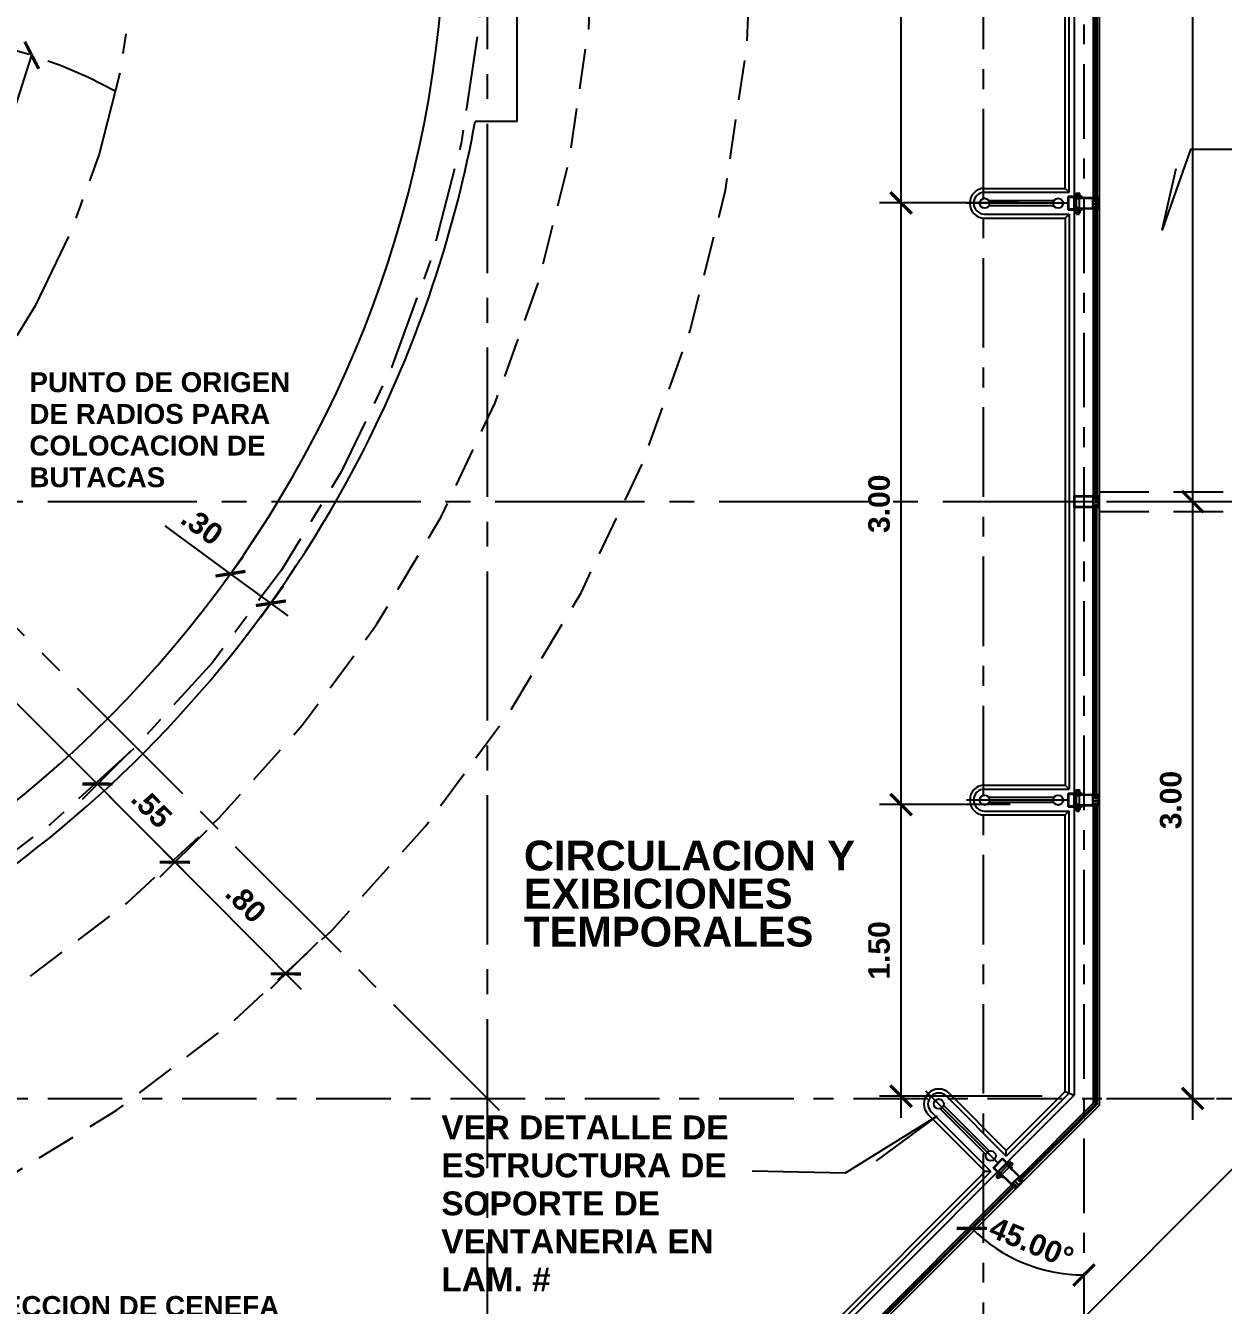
# Model space of a CAD drawing. Extents: x 504.5 to 598.6, y 648.3 to 688.4.
# Drawn here: x 528.94 to 534.96, y 661.02 to 667.46 of the extents above; entities that cross this region are included whole.
import ezdxf

# ---------------------------------------------------------------- set-up
doc = ezdxf.new("R2010")
doc.units = 0
doc.header["$MEASUREMENT"] = 0
doc.linetypes.add('CENTER2', pattern=[1.125, 0.75, -0.125, 0.125, -0.125])
doc.linetypes.add('HIDDEN', pattern=[0.375, 0.25, -0.125])
doc.layers.get('0').update_dxf_attribs({"linetype": 'CONTINUOUS'})
doc.layers.get('DEFPOINTS').update_dxf_attribs({"linetype": 'CONTINUOUS'})
for name, color, linetype in [('2', 1, 'CONTINUOUS'), ('4', 3, 'CONTINUOUS'), ('EJES', 6, 'CENTER2'), ('paredes', 2, 'CONTINUOUS'), ('pisoplanta', 1, 'CONTINUOUS'), ('PROYECCIONES', 6, 'HIDDEN'), ('texturas', 6, 'CONTINUOUS'), ('ventanas', 1, 'CONTINUOUS'), ('vidrio', 6, 'CONTINUOUS')]:
    doc.layers.add(name, color=color, linetype=linetype)
doc.styles.add('ALR4', font='sanssb__.ttf')
doc.dimstyles.new('1-50', dxfattribs={"dimscale": 0.6, "dimtxt": 0.18, "dimasz": 0.18, "dimexe": 0.18, "dimexo": 0.0625, "dimgap": 0.09, "dimtad": 1, "dimzin": 4, "dimdsep": 46, "dimtxsty": 'Standard', "dimblk1": 'ARCHTICK', "dimblk2": 'ARCHTICK', "dimsah": 1, "dimcen": 0.09, "dimdle": 0.18, "dimclrd": 6, "dimclre": 6, "dimclrt": 1, "dimadec": 0, "dimazin": 0, "dimtfac": 1, "dimtofl": 0, "dimtmove": 0, "dimatfit": 3, "dimldrblk": 'ARCHTICK', "dimfxl": 1, "dimtolj": 1, "dimtzin": 4, "dimarcsym": 0})

# ---------------------------------------------------------------- blocks, each defined once
blk = doc.blocks.new('apoymuro-cortina')
at = {"layer": 'vidrio', "color": 1, "linetype": 'Continuous'}
for p, q in [((0, 0), (-0.0989, 0)), ((0, -0.0574), (0, 0)), ((-0.125, -0.0006), (-0.125, -0.0568)), ((-0.1193, 0), (-0.1244, 0)), ((-0.1244, -0.0574), (-0.1193, -0.0574)), ((-0.122, -0.0096), (-0.122, -0.0032)), ((-0.122, -0.032), (-0.122, -0.0134)), ((-0.0962, -0.032), (-0.122, -0.032)), ((-0.122, -0.0348), (-0.0962, -0.0348)), ((-0.122, -0.044), (-0.122, -0.0348)), ((-0.122, -0.0542), (-0.122, -0.0478)), ((-0.1213, -0.0026), (-0.1199, -0.0026)), ((-0.1199, -0.0102), (-0.1213, -0.0102)), ((-0.1213, -0.0128), (-0.1193, -0.0128)), ((-0.1193, -0.0447), (-0.1213, -0.0447)), ((-0.1213, -0.0472), (-0.1199, -0.0472)), ((-0.1199, -0.0549), (-0.1213, -0.0549)), ((-0.1199, -0.0026), (-0.1199, -0.0038)), ((-0.1199, -0.0089), (-0.1199, -0.0102)), ((-0.1199, -0.0472), (-0.1199, -0.0485)), ((-0.1199, -0.0536), (-0.1199, -0.0549)), ((-0.1186, -0.0038), (-0.1186, -0.0006)), ((-0.1186, -0.0121), (-0.1186, -0.0089)), ((-0.1186, -0.0485), (-0.1186, -0.0453)), ((-0.1186, -0.0568), (-0.1186, -0.0536)), ((-0.0995, -0.0006), (-0.0995, -0.0038)), ((-0.0995, -0.0089), (-0.0995, -0.0121)), ((-0.0995, -0.0453), (-0.0995, -0.0485)), ((-0.0995, -0.0536), (-0.0995, -0.0568)), ((-0.0989, -0.0128), (-0.0968, -0.0128)), ((-0.0968, -0.0447), (-0.0989, -0.0447)), ((-0.0989, -0.0574), (-0.0938, -0.0574)), ((-0.0982, -0.0026), (-0.0968, -0.0026)), ((-0.0982, -0.0038), (-0.0982, -0.0026)), ((-0.0982, -0.0102), (-0.0982, -0.0089)), ((-0.0968, -0.0102), (-0.0982, -0.0102)), ((-0.0982, -0.0472), (-0.0968, -0.0472)), ((-0.0982, -0.0485), (-0.0982, -0.0472)), ((-0.0982, -0.0549), (-0.0982, -0.0536)), ((-0.0968, -0.0549), (-0.0982, -0.0549)), ((-0.0962, -0.0032), (-0.0962, -0.0096)), ((-0.0962, -0.0134), (-0.0962, -0.032)), ((-0.0962, -0.0348), (-0.0962, -0.044)), ((-0.0962, -0.0478), (-0.0962, -0.0542)), ((-0.0938, -0.0574), (0, -0.0574)), ((-0.0931, -0.0033), (-0.0931, -0.0541)), ((-0.0036, -0.0028), (-0.0926, -0.0028)), ((-0.0926, -0.0546), (-0.0036, -0.0546)), ((-0.0031, -0.0541), (-0.0031, -0.0033))]:
    blk.add_line(p, q, dxfattribs=at)
at = {"layer": 'vidrio', "linetype": 'Continuous'}
for p, q in [((-0.0397, 0.0015), (-0.0397, 0.0051)), ((-0.0397, 0.0051), (0.0307, 0.0051)), ((0.0272, 0.0015), (-0.0397, 0.0015)), ((-0.0318, 0.0056), (-0.0318, 0.0075)), ((-0.0318, 0.0075), (-0.0055, 0.0075)), ((-0.0055, 0.0056), (-0.0318, 0.0056)), ((-0.0087, 0.0103), (-0.0287, 0.0103)), ((-0.0287, 0.0103), (-0.0287, 0.0078)), ((-0.0287, 0.0078), (-0.0087, 0.0078)), ((-0.0283, 0.0111), (-0.0283, 0.0201)), ((-0.026, 0.0207), (-0.0113, 0.0207)), ((-0.0113, 0.0105), (-0.026, 0.0105)), ((-0.0237, 0.0201), (-0.0237, 0.0111)), ((-0.0145, 0.0208), (-0.0228, 0.0208)), ((-0.0137, 0.0111), (-0.0137, 0.0201)), ((-0.009, 0.0201), (-0.009, 0.0111)), ((-0.0087, 0.0078), (-0.0087, 0.0103)), ((-0.0055, 0.0075), (-0.0055, 0.0056)), ((0.0272, -0.0589), (0.0272, 0.0015)), ((0.0307, -0.0625), (0.0307, 0.0051)), ((-0.1052, -0.0438), (-0.1133, -0.0438)), ((-0.0397, -0.0589), (0.0272, -0.0589)), ((-0.0397, -0.0625), (-0.0397, -0.0589)), ((0.0307, -0.0625), (-0.0397, -0.0625)), ((-0.0318, -0.0631), (-0.0318, -0.065)), ((-0.0055, -0.0631), (-0.0318, -0.0631)), ((-0.0127, -0.0055), (-0.0248, -0.0055)), ((-0.0248, -0.0055), (-0.0248, -0.0516)), ((-0.0248, -0.0516), (-0.0127, -0.0516)), ((-0.0127, -0.0516), (-0.0127, -0.0055)), ((-0.0055, -0.065), (-0.0055, -0.0631)), ((-0.0318, -0.065), (-0.0055, -0.065)), ((-0.0287, -0.0677), (-0.0287, -0.0652)), ((-0.0287, -0.0652), (-0.0087, -0.0652)), ((-0.0087, -0.0677), (-0.0287, -0.0677)), ((-0.0283, -0.0686), (-0.0283, -0.0775)), ((-0.0113, -0.068), (-0.026, -0.068)), ((-0.026, -0.0782), (-0.0113, -0.0782)), ((-0.0247, -0.083), (-0.0247, -0.0782)), ((-0.0127, -0.0792), (-0.0247, -0.0792)), ((-0.0127, -0.0811), (-0.0247, -0.0811)), ((-0.0247, -0.083), (-0.0237, -0.0839)), ((-0.0127, -0.083), (-0.0247, -0.083)), ((-0.0237, -0.0775), (-0.0237, -0.0686)), ((-0.0136, -0.0839), (-0.0237, -0.0839)), ((-0.0145, -0.0783), (-0.0228, -0.0783)), ((-0.0145, -0.0802), (-0.0228, -0.0802)), ((-0.0145, -0.0821), (-0.0228, -0.0821)), ((-0.0187, -0.0838), (-0.0187, -0.0839)), ((-0.0137, -0.0686), (-0.0137, -0.0775)), ((-0.0127, -0.083), (-0.0136, -0.0839)), ((-0.0127, -0.083), (-0.0127, -0.0782)), ((-0.009, -0.0775), (-0.009, -0.0686)), ((-0.0087, -0.0652), (-0.0087, -0.0677))]:
    blk.add_line(p, q, dxfattribs=at)
at = {"layer": 'vidrio', "color": 1, "linetype": 'Continuous', "extrusion": (0, 0, -1)}
for centre, major_axis, start_param, end_param in [((-0.0989, -0.0006), (0.000451, -0.000451), 2.356194, 3.926991), ((-0.1244, -0.0006), (0.000451, -0.000451), 2.356194, 3.926991), ((-0.1244, -0.0568), (0.000451, 0.000451), 2.356194, 3.926991), ((-0.1213, -0.0032), (0.000451, -0.000451), 2.356194, 3.926991), ((-0.1213, -0.0096), (0.000451, 0.000451), 2.356194, 3.926991), ((-0.1213, -0.0134), (0.000451, -0.000451), 2.356194, 3.926991), ((-0.1213, -0.044), (0.000451, 0.000451), 2.356194, 3.926991), ((-0.1213, -0.0478), (0.000451, -0.000451), 2.356194, 3.926991), ((-0.1213, -0.0542), (0.000451, 0.000451), 2.356194, 3.926991), ((-0.1193, -0.0038), (0.000451, 0.000451), 2.356194, 3.926991), ((-0.1193, -0.0089), (0.000451, -0.000451), 2.356194, 3.926991), ((-0.1193, -0.0485), (0.000451, 0.000451), 2.356194, 3.926991), ((-0.1193, -0.0536), (0.000451, -0.000451), 2.356194, 3.926991), ((-0.1193, -0.0006), (0.000451, -0.000451), 3.926991, 5.497787), ((-0.1193, -0.0038), (0.000451, -0.000451), -0.785398, 0.785398), ((-0.1193, -0.0089), (0.000451, -0.000451), 3.926991, 5.497787), ((-0.1193, -0.0121), (0.000451, -0.000451), -0.785398, 0.785398), ((-0.1193, -0.0453), (0.000451, -0.000451), 3.926991, 5.497787), ((-0.1193, -0.0485), (0.000451, -0.000451), -0.785398, 0.785398), ((-0.1193, -0.0536), (0.000451, -0.000451), 3.926991, 5.497787), ((-0.1193, -0.0568), (0.000451, -0.000451), -0.785398, 0.785398), ((-0.0989, -0.0038), (0.000451, 0.000451), 2.356194, 3.926991), ((-0.0989, -0.0089), (0.000451, -0.000451), 2.356194, 3.926991), ((-0.0989, -0.0121), (0.000451, 0.000451), 2.356194, 3.926991), ((-0.0989, -0.0453), (0.000451, -0.000451), 2.356194, 3.926991), ((-0.0989, -0.0485), (0.000451, 0.000451), 2.356194, 3.926991), ((-0.0989, -0.0536), (0.000451, -0.000451), 2.356194, 3.926991), ((-0.0989, -0.0568), (0.000451, 0.000451), 2.356194, 3.926991), ((-0.0989, -0.0038), (0.000451, -0.000451), -0.785398, 0.785398), ((-0.0989, -0.0089), (0.000451, -0.000451), 3.926991, 5.497787), ((-0.0989, -0.0485), (0.000451, -0.000451), -0.785398, 0.785398), ((-0.0989, -0.0536), (0.000451, -0.000451), 3.926991, 5.497787), ((-0.0968, -0.0032), (0.000451, 0.000451), 5.497787, 7.068583), ((-0.0968, -0.0096), (0.000451, -0.000451), -0.785398, 0.785398), ((-0.0968, -0.0134), (0.000451, -0.000451), 3.926991, 5.497787), ((-0.0968, -0.044), (0.000451, -0.000451), -0.785398, 0.785398), ((-0.0968, -0.0478), (0.000451, 0.000451), 5.497787, 7.068583), ((-0.0926, -0.0033), (0.000361, 0.000361), 3.926991, 5.497787), ((-0.0926, -0.0541), (0.000361, 0.000361), 2.356194, 3.926991)]:
    blk.add_ellipse(centre, major_axis=major_axis, ratio=1, start_param=start_param, end_param=end_param, dxfattribs=at)
at = {"layer": 'vidrio', "linetype": 'Continuous', "extrusion": (0, 0, -1)}
for centre, major_axis, start_param, end_param in [((-0.026, 0.0161), (0.00325, -0.00325), 3.399063, 4.454918), ((-0.026, 0.0151), (0.00325, -0.00325), 0.257471, 1.313326), ((-0.0187, 0.0004), (0.0144, -0.0144), 3.678281, 4.175701), ((-0.0187, 0.0309), (0.0144, 0.0144), 2.107484, 2.604904), ((-0.0113, 0.0161), (0.00325, -0.00325), 3.399063, 4.454918), ((-0.0113, 0.0151), (0.00325, -0.00325), 0.257471, 1.313326), ((-0.026, -0.0726), (0.00325, 0.00325), 4.96986, 6.025715), ((-0.026, -0.0736), (0.00325, 0.00325), 1.828267, 2.884122), ((-0.0187, -0.0883), (0.0144, 0.0144), 5.249077, 5.746497), ((-0.0187, -0.0578), (0.0144, -0.0144), 0.536688, 1.034108), ((-0.0113, -0.0726), (0.00325, 0.00325), 4.96986, 6.025715), ((-0.0113, -0.0736), (0.00325, 0.00325), 1.828267, 2.884122)]:
    blk.add_ellipse(centre, major_axis=major_axis, ratio=1, start_param=start_param, end_param=end_param, dxfattribs=at)
at = {"layer": 'vidrio', "color": 5, "linetype": 'Continuous', "extrusion": (0, 0, -1)}
for centre, major_axis, start_param, end_param in [((-0.0036, -0.0033), (0.000361, -0.000361), 3.926991, 5.497787), ((-0.0036, -0.0541), (0.000361, 0.000361), 0.785398, 2.356194)]:
    blk.add_ellipse(centre, major_axis=major_axis, ratio=1, start_param=start_param, end_param=end_param, dxfattribs=at)
blk = doc.blocks.new('_ARCHTICK')
at = {"color": 0, "linetype": 'ByBlock', "const_width": 0.15}
blk.add_lwpolyline([(-0.5, -0.5), (0.5, 0.5)], dxfattribs=at)
blk = doc.blocks.new('*D73')
at = {"color": 6, "linetype": 'ByBlock', "transparency": 16777216}
blk.add_arc((531.3727, 659.0641), 0.8835, 0, 45, dxfattribs=at)
at = {"layer": 'DEFPOINTS', "color": 0, "linetype": 'ByBlock', "transparency": 16777216}
for p in [(534.3373, 662.0287), (532.2262, 659.2927), (505.4273, 659.0641), (531.3873, 659.0787), (544.8842, 659.0641)]:
    blk.add_point(p, dxfattribs=at)
at = {"color": 6, "linetype": 'ByBlock', "transparency": 16777216, "xscale": 0.108, "yscale": 0.108, "zscale": 0.108}
for p, rotation in [((531.9975, 659.6888), 134.9999999999654), ((532.2563, 659.0641), 270.0000000000001)]:
    blk.add_blockref('_ARCHTICK', p, dxfattribs=dict(at, rotation=rotation))
at = {"color": 1, "linetype": 'ByBlock', "transparency": 16777216, "insert": (532.2905, 659.4442), "char_height": 0.108, "attachment_point": 5, "rotation": 292.5, "style": 'ALR4'}
blk.add_mtext('\\A1;45.00°', dxfattribs=at)
blk = doc.blocks.new('*D74')
at = {"color": 6, "linetype": 'ByBlock', "transparency": 16777216}
blk.add_line((533.9054, 661.619), (533.621, 661.3346), dxfattribs=at)
blk.add_arc((534.2623, 661.9759), 0.799, 225, 270, dxfattribs=at)
at = {"layer": 'DEFPOINTS', "color": 0, "linetype": 'ByBlock', "transparency": 16777216}
for p in [(534.2623, 683.009), (534.3216, 662.0352), (533.9319, 661.6455), (533.8628, 661.284), (534.2623, 649.3383)]:
    blk.add_point(p, dxfattribs=at)
at = {"color": 6, "linetype": 'ByBlock', "transparency": 16777216, "xscale": 0.108, "yscale": 0.108, "zscale": 0.108}
for p, rotation in [((533.6974, 661.4109), 134.9999999999905), ((534.2623, 661.1769), 359.9999999999995)]:
    blk.add_blockref('_ARCHTICK', p, dxfattribs=dict(at, rotation=rotation))
at = {"color": 1, "linetype": 'ByBlock', "transparency": 16777216, "insert": (533.9986, 661.3392), "char_height": 0.108, "attachment_point": 5, "rotation": 337.5, "style": 'ALR4'}
blk.add_mtext('\\A1;45.00°', dxfattribs=at)
blk = doc.blocks.new('*D75')
at = {"color": 6, "linetype": 'ByBlock', "transparency": 16777216}
blk.add_arc((534.2623, 671.099), 2.0286, 90, 135, dxfattribs=at)
at = {"layer": 'DEFPOINTS', "color": 0, "linetype": 'ByBlock', "transparency": 16777216}
for p in [(534.2623, 683.009), (523.6674, 681.6939), (533.7373, 673.0584), (536.1168, 669.2445), (534.2623, 649.3383)]:
    blk.add_point(p, dxfattribs=at)
at = {"color": 6, "linetype": 'ByBlock', "transparency": 16777216, "xscale": 0.108, "yscale": 0.108, "zscale": 0.108}
for p, rotation in [((534.2623, 673.1276), 359.9999999999992), ((532.8279, 672.5334), 224.9999999999957)]:
    blk.add_blockref('_ARCHTICK', p, dxfattribs=dict(at, rotation=rotation))
at = {"color": 1, "linetype": 'ByBlock', "transparency": 16777216, "insert": (533.444, 673.0746), "char_height": 0.108, "attachment_point": 5, "rotation": 22.5, "style": 'ALR4'}
blk.add_mtext('\\A1;45.00°', dxfattribs=at)
blk = doc.blocks.new('*D149')
at = {"color": 6, "linetype": 'ByBlock', "transparency": 16777216}
for p, q in [((534.8083, 661.9561), (534.8083, 665.1721)), ((534.3749, 665.0641), (534.9163, 665.0641)), ((534.3748, 662.0641), (534.9163, 662.0641))]:
    blk.add_line(p, q, dxfattribs=at)
at = {"layer": 'DEFPOINTS', "color": 0, "linetype": 'ByBlock', "transparency": 16777216}
for p in [(534.3374, 665.0641), (534.8083, 665.0641), (534.3373, 662.0641)]:
    blk.add_point(p, dxfattribs=at)
at = {"color": 6, "linetype": 'ByBlock', "transparency": 16777216, "xscale": 0.108, "yscale": 0.108, "zscale": 0.108}
for p, rotation in [((534.8083, 665.0641), 90), ((534.8083, 662.0641), 270)]:
    blk.add_blockref('_ARCHTICK', p, dxfattribs=dict(at, rotation=rotation))
at = {"color": 1, "linetype": 'ByBlock', "transparency": 16777216, "insert": (534.6985, 663.5641), "char_height": 0.108, "attachment_point": 5, "rotation": 90, "style": 'ALR4'}
blk.add_mtext('\\A1;3.00', dxfattribs=at)
blk = doc.blocks.new('*D150')
at = {"color": 6, "linetype": 'ByBlock', "transparency": 16777216}
for p, q in [((534.8083, 664.9561), (534.8083, 671.1929)), ((534.2998, 671.0849), (534.9163, 671.0849))]:
    blk.add_line(p, q, dxfattribs=at)
at = {"layer": 'DEFPOINTS', "color": 0, "linetype": 'ByBlock', "transparency": 16777216}
for p in [(534.2623, 671.0849), (534.8083, 671.0849), (534.3374, 665.0641)]:
    blk.add_point(p, dxfattribs=at)
at = {"color": 6, "linetype": 'ByBlock', "transparency": 16777216, "xscale": 0.108, "yscale": 0.108, "zscale": 0.108}
for p, rotation in [((534.8083, 671.0849), 90), ((534.8083, 665.0641), 270)]:
    blk.add_blockref('_ARCHTICK', p, dxfattribs=dict(at, rotation=rotation))
at = {"color": 1, "linetype": 'ByBlock', "transparency": 16777216, "insert": (534.6985, 668.0745), "char_height": 0.108, "attachment_point": 5, "rotation": 90, "style": 'ALR4'}
blk.add_mtext('\\A1;6.00', dxfattribs=at)
blk = doc.blocks.new('*D151')
at = {"color": 6, "linetype": 'ByBlock', "transparency": 16777216}
for p, q in [((533.3421, 661.9676), (533.3421, 663.6492)), ((533.8911, 663.5412), (533.2341, 663.5412)), ((534.0511, 662.0756), (533.2341, 662.0756))]:
    blk.add_line(p, q, dxfattribs=at)
at = {"layer": 'DEFPOINTS', "color": 0, "linetype": 'ByBlock', "transparency": 16777216}
for p in [(533.3421, 663.5412), (533.9286, 663.5412), (534.0886, 662.0756)]:
    blk.add_point(p, dxfattribs=at)
at = {"color": 6, "linetype": 'ByBlock', "transparency": 16777216, "xscale": 0.108, "yscale": 0.108, "zscale": 0.108}
for p, rotation in [((533.3421, 663.5412), 90), ((533.3421, 662.0756), 270)]:
    blk.add_blockref('_ARCHTICK', p, dxfattribs=dict(at, rotation=rotation))
at = {"color": 1, "linetype": 'ByBlock', "transparency": 16777216, "insert": (533.2323, 662.8084), "char_height": 0.108, "attachment_point": 5, "rotation": 90, "style": 'ALR4'}
blk.add_mtext('\\A1;1.50', dxfattribs=at)
blk = doc.blocks.new('*D152')
at = {"color": 6, "linetype": 'ByBlock', "transparency": 16777216}
for p, q in [((533.3421, 663.4332), (533.3421, 666.6737)), ((533.9311, 666.5657), (533.2341, 666.5657))]:
    blk.add_line(p, q, dxfattribs=at)
at = {"layer": 'DEFPOINTS', "color": 0, "linetype": 'ByBlock', "transparency": 16777216}
for p in [(533.3421, 666.5657), (533.9686, 666.5657), (533.9286, 663.5412)]:
    blk.add_point(p, dxfattribs=at)
at = {"color": 6, "linetype": 'ByBlock', "transparency": 16777216, "xscale": 0.108, "yscale": 0.108, "zscale": 0.108}
for p, rotation in [((533.3421, 666.5657), 90), ((533.3421, 663.5412), 270)]:
    blk.add_blockref('_ARCHTICK', p, dxfattribs=dict(at, rotation=rotation))
at = {"color": 1, "linetype": 'ByBlock', "transparency": 16777216, "insert": (533.2324, 665.0535), "char_height": 0.108, "attachment_point": 5, "rotation": 90, "style": 'ALR4'}
blk.add_mtext('\\A1;3.00', dxfattribs=at)
blk = doc.blocks.new('*D153')
at = {"color": 6, "linetype": 'ByBlock', "transparency": 16777216}
for p, q in [((533.3421, 666.4577), (533.3421, 669.6582)), ((533.8778, 669.5502), (533.2341, 669.5502))]:
    blk.add_line(p, q, dxfattribs=at)
at = {"layer": 'DEFPOINTS', "color": 0, "linetype": 'ByBlock', "transparency": 16777216}
for p in [(533.3421, 669.5502), (533.9153, 669.5502), (533.9686, 666.5657)]:
    blk.add_point(p, dxfattribs=at)
at = {"color": 6, "linetype": 'ByBlock', "transparency": 16777216, "xscale": 0.108, "yscale": 0.108, "zscale": 0.108}
for p, rotation in [((533.3421, 669.5502), 90), ((533.3421, 666.5657), 270)]:
    blk.add_blockref('_ARCHTICK', p, dxfattribs=dict(at, rotation=rotation))
at = {"color": 1, "linetype": 'ByBlock', "transparency": 16777216, "insert": (533.2324, 668.058), "char_height": 0.108, "attachment_point": 5, "rotation": 90, "style": 'ALR4'}
blk.add_mtext('\\A1;3.00', dxfattribs=at)
blk = doc.blocks.new('*D230')
at = {"color": 6, "linetype": 'ByBlock', "transparency": 16777216}
for p, q in [((529.9615, 664.7068), (529.6332, 664.947)), ((529.9094, 664.6357), (530.0252, 664.7939)), ((530.2517, 664.4943), (529.9615, 664.7068)), ((530.1126, 664.487), (530.2284, 664.6453))]:
    blk.add_line(p, q, dxfattribs=at)
at = {"layer": 'DEFPOINTS', "color": 0, "linetype": 'ByBlock', "transparency": 16777216}
for p in [(529.9615, 664.7068), (529.8873, 664.6054), (530.0904, 664.4568)]:
    blk.add_point(p, dxfattribs=at)
at = {"color": 6, "linetype": 'ByBlock', "transparency": 16777216, "xscale": 0.108, "yscale": 0.108, "zscale": 0.108}
for p, rotation in [((529.9615, 664.7068), 143.7998037694971), ((530.1646, 664.5581), 323.7998037694972)]:
    blk.add_blockref('_ARCHTICK', p, dxfattribs=dict(at, rotation=rotation))
at = {"color": 1, "linetype": 'ByBlock', "transparency": 16777216, "insert": (529.8186, 664.9474), "char_height": 0.108, "attachment_point": 5, "rotation": 323.7998, "style": 'ALR4'}
blk.add_mtext('\\A1;.30', dxfattribs=at)
blk = doc.blocks.new('*D231')
at = {"color": 6, "linetype": 'ByBlock', "transparency": 16777216}
blk.add_line((528.3381, 665.3229), (528.9718, 667.308), dxfattribs=at)
at = {"layer": 'DEFPOINTS', "color": 0, "linetype": 'ByBlock', "transparency": 16777216}
for p in [(528.9718, 667.308), (528.2571, 665.0693)]:
    blk.add_point(p, dxfattribs=at)
at = {"color": 6, "linetype": 'ByBlock', "transparency": 16777216, "xscale": 0.108, "yscale": 0.108, "zscale": 0.108, "rotation": 72.29662335805472}
blk.add_blockref('_ARCHTICK', (528.9718, 667.308), dxfattribs=at)
at = {"color": 1, "linetype": 'ByBlock', "transparency": 16777216, "insert": (528.3073, 665.5877), "char_height": 0.108, "attachment_point": 5, "rotation": 72.29662, "style": 'ALR4'}
blk.add_mtext('\\A1;R2.35', dxfattribs=at)
blk = doc.blocks.new('*D244')
at = {"color": 6, "linetype": 'ByBlock', "transparency": 16777216}
for p, q in [((528.2299, 665.0413), (527.9908, 664.8021)), ((527.9907, 664.9548), (529.3788, 663.5675)), ((529.4652, 663.8067), (529.2261, 663.5674))]:
    blk.add_line(p, q, dxfattribs=at)
at = {"layer": 'DEFPOINTS', "color": 0, "linetype": 'ByBlock', "transparency": 16777216}
for p in [(528.2564, 665.0679), (529.4917, 663.8332), (529.3024, 663.6438)]:
    blk.add_point(p, dxfattribs=at)
at = {"color": 6, "linetype": 'ByBlock', "transparency": 16777216, "xscale": 0.108, "yscale": 0.108, "zscale": 0.108}
for p, rotation in [((528.0671, 664.8785), 135.0153433457197), ((529.3024, 663.6438), 315.0153433457197)]:
    blk.add_blockref('_ARCHTICK', p, dxfattribs=dict(at, rotation=rotation))
at = {"color": 1, "linetype": 'ByBlock', "transparency": 16777216, "insert": (528.7624, 664.3388), "char_height": 0.108, "attachment_point": 5, "rotation": 315.01534, "style": 'ALR4'}
blk.add_mtext('\\A1;1.75', dxfattribs=at)
blk = doc.blocks.new('*D245')
at = {"color": 6, "linetype": 'ByBlock', "transparency": 16777216}
for p, q in [((529.2256, 663.7211), (529.7679, 663.1753)), ((529.8523, 663.4113), (529.6152, 663.1758))]:
    blk.add_line(p, q, dxfattribs=at)
at = {"layer": 'DEFPOINTS', "color": 0, "linetype": 'ByBlock', "transparency": 16777216}
for p in [(529.4917, 663.8332), (529.8789, 663.4378), (529.6918, 663.2519)]:
    blk.add_point(p, dxfattribs=at)
at = {"color": 6, "linetype": 'ByBlock', "transparency": 16777216, "xscale": 0.108, "yscale": 0.108, "zscale": 0.108}
for p, rotation in [((529.3018, 663.6445), 134.8140159005421), ((529.6918, 663.2519), 314.8140159005421)]:
    blk.add_blockref('_ARCHTICK', p, dxfattribs=dict(at, rotation=rotation))
at = {"color": 1, "linetype": 'ByBlock', "transparency": 16777216, "insert": (529.5747, 663.5256), "char_height": 0.108, "attachment_point": 5, "rotation": 314.81402, "style": 'ALR4'}
blk.add_mtext('\\A1;.55', dxfattribs=at)
blk = doc.blocks.new('*D246')
at = {"color": 6, "linetype": 'ByBlock', "transparency": 16777216}
for p, q in [((529.6157, 663.3285), (530.3257, 662.6139)), ((530.4078, 662.8476), (530.173, 662.6144))]:
    blk.add_line(p, q, dxfattribs=at)
at = {"layer": 'DEFPOINTS', "color": 0, "linetype": 'ByBlock', "transparency": 16777216}
for p in [(529.8789, 663.4378), (530.4344, 662.8741), (530.2496, 662.6905)]:
    blk.add_point(p, dxfattribs=at)
at = {"color": 6, "linetype": 'ByBlock', "transparency": 16777216, "xscale": 0.108, "yscale": 0.108, "zscale": 0.108}
for p, rotation in [((529.6918, 663.2519), 134.8140159005421), ((530.2496, 662.6905), 314.8140159005421)]:
    blk.add_blockref('_ARCHTICK', p, dxfattribs=dict(at, rotation=rotation))
at = {"color": 1, "linetype": 'ByBlock', "transparency": 16777216, "insert": (530.0485, 663.0485), "char_height": 0.108, "attachment_point": 5, "rotation": 314.81402, "style": 'ALR4'}
blk.add_mtext('\\A1;.80', dxfattribs=at)
blk = doc.blocks.new('*D249')
at = {"color": 6, "linetype": 'ByBlock', "transparency": 16777216}
blk.add_arc((519.1311, 659.0641), 0.7852, 135, 180, dxfattribs=at)
at = {"layer": 'DEFPOINTS', "color": 0, "linetype": 'ByBlock', "transparency": 16777216}
for p in [(516.1665, 662.0287), (518.4511, 659.4567), (505.4273, 659.0641), (519.1165, 659.0787), (544.8842, 659.0641)]:
    blk.add_point(p, dxfattribs=at)
at = {"color": 6, "linetype": 'ByBlock', "transparency": 16777216, "xscale": 0.108, "yscale": 0.108, "zscale": 0.108}
for p, rotation in [((518.5759, 659.6193), 45.00000000003484), ((518.3459, 659.0641), 269.9999999999998)]:
    blk.add_blockref('_ARCHTICK', p, dxfattribs=dict(at, rotation=rotation))
at = {"color": 1, "linetype": 'ByBlock', "transparency": 16777216, "insert": (518.3042, 659.4066), "char_height": 0.108, "attachment_point": 5, "rotation": 67.5, "style": 'ALR4'}
blk.add_mtext('\\A1;45.00°', dxfattribs=at)

msp = doc.modelspace()

# ---------------------------------------------------------------- linework, layer by layer
at = {"layer": '2'}
for points in [[(535.1649, 666.8336), (534.797, 666.8336), (534.6545, 666.4303), (534.7258, 666.7387)], [(532.5931, 661.6998), (533.063, 661.6896), (533.5228, 661.9754), (533.2163, 661.7508)]]:
    msp.add_lwpolyline(points, dxfattribs=at)
at = {"layer": 'EJES'}
for p, q in [((531.2623, 649.3383), (531.2623, 683.009)), ((531.3227, 662.0037), (519.1812, 674.1452)), ((505.4273, 665.0641), (544.8842, 665.0641))]:
    msp.add_line(p, q, dxfattribs=at)
at = {"layer": 'EJES', "ltscale": 0.6}
msp.add_line((533.7566, 649.3383), (533.7566, 683.009), dxfattribs=at)
at = {"layer": 'EJES', "ltscale": 0.5}
for p, q in [((534.2623, 649.3383), (534.2623, 683.009)), ((505.4273, 662.0641), (544.8842, 662.0641))]:
    msp.add_line(p, q, dxfattribs=at)
msp.add_circle((525.2519, 668.0745), 6, dxfattribs=at)
at = {"layer": 'EJES', "ltscale": 0.75}
msp.add_circle((525.2519, 668.0745), 4.25, dxfattribs=at)
at = {"layer": 'EJES', "ltscale": 0.5}
msp.add_arc((528.2571, 665.0693), 2.35, 61.04967, 120.28503, dxfattribs=at)
at = {"layer": 'paredes', "color": 6}
msp.add_line((534.3373, 670.8849), (534.3373, 662.0287), dxfattribs=at)
at = {"layer": 'paredes'}
msp.add_line((531.4123, 666.9745), (531.4123, 667.5745), dxfattribs=at)
at = {"layer": 'paredes', "ltscale": 0.75}
msp.add_line((531.4123, 666.9745), (531.2011, 666.9745), dxfattribs=at)
for radius, start, end in [(5.8, 279.92819, 355.05457), (6.05, 334.30389, 349.52432), (6.05, 285.33504, 334.30389)]:
    msp.add_arc((525.2519, 668.0745), radius, start, end, dxfattribs=at)
at = {"layer": 'pisoplanta', "color": 6}
for p, q in [((534.1873, 666.6191), (534.1873, 669.5091)), ((534.1673, 666.6391), (534.1673, 669.4891)), ((533.7623, 666.6391), (534.1673, 666.6391)), ((533.7623, 666.6191), (534.1873, 666.6191)), ((534.1873, 666.6191), (534.1673, 666.6391)), ((533.7623, 666.5091), (534.1873, 666.5091)), ((533.7623, 666.4891), (534.1673, 666.4891)), ((534.1873, 666.5091), (534.1673, 666.4891)), ((534.1673, 666.4891), (534.1673, 663.6391)), ((534.1873, 666.5091), (534.1873, 663.6191)), ((533.7623, 663.6391), (534.1673, 663.6391)), ((533.7623, 663.6191), (534.1873, 663.6191)), ((534.1873, 663.6191), (534.1673, 663.6391)), ((533.7623, 663.5091), (534.1873, 663.5091)), ((533.7623, 663.4891), (534.1673, 663.4891)), ((534.1873, 663.5091), (534.1673, 663.4891)), ((534.1673, 662.0991), (534.1673, 663.4891)), ((534.1873, 662.0909), (534.1873, 663.5091)), ((533.5708, 662.0754), (533.8714, 661.7749)), ((533.585, 662.0895), (533.8714, 661.8031)), ((533.8714, 661.8031), (534.1673, 662.0991)), ((534.1873, 662.0909), (533.8714, 661.7749)), ((534.1673, 662.0991), (534.2123, 662.0805)), ((533.4789, 661.9835), (533.7653, 661.6971)), ((533.4931, 661.9976), (533.7936, 661.6971)), ((533.8714, 661.7749), (533.8714, 661.8031)), ((531.75, 659.6818), (533.7653, 661.6971)), ((531.75, 659.6535), (533.7936, 661.6971)), ((533.7936, 661.6971), (533.7653, 661.6971))]:
    msp.add_line(p, q, dxfattribs=at)
for centre, radius, start, end in [((533.7623, 666.5641), 0.075, 90, 270), ((533.7623, 666.5641), 0.055, 90, 270), ((533.7623, 663.5641), 0.075, 90, 270), ((533.7623, 663.5641), 0.055, 90, 270), ((533.532, 662.0365), 0.075, 45, 225), ((533.532, 662.0365), 0.055, 45, 225)]:
    msp.add_arc(centre, radius, start, end, dxfattribs=at)
at = {"layer": 'PROYECCIONES', "color": 6}
for p, q in [((534.3257, 665.0701), (534.3176, 665.0701)), ((534.3085, 665.0386), (534.3085, 665.0379))]:
    msp.add_line(p, q, dxfattribs=at)
at = {"layer": 'PROYECCIONES'}
for p, q in [((534.3373, 665.1141), (538.4123, 665.1141)), ((534.3373, 665.0141), (538.4123, 665.0141))]:
    msp.add_line(p, q, dxfattribs=at)
at = {"layer": 'PROYECCIONES', "color": 1, "ltscale": 0.8}
for radius, start in [(7.35, 270.37175), (6.55, 270.41716)]:
    msp.add_arc((525.2519, 668.0745), radius, start, 270, dxfattribs=at)
at = {"layer": 'texturas', "color": 1}
msp.add_line((535.0373, 661.7387), (532.0873, 658.7887), dxfattribs=at)
at = {"layer": 'ventanas'}
for p in [(534.2123, 670.8849), (531.3166, 659.1848)]:
    msp.add_line(p, (534.2123, 662.0805), dxfattribs=at)
at = {"layer": 'vidrio', "linetype": 'Continuous'}
for p, q in [((534.3083, 668.0354), (534.3083, 666.5928)), ((534.3176, 668.049), (534.3176, 666.5701)), ((534.3216, 668.049), (534.3216, 666.5701)), ((534.3257, 668.049), (534.3257, 666.5701)), ((534.3176, 666.549), (534.3176, 665.0701)), ((534.3216, 666.549), (534.3216, 665.0701)), ((534.3257, 666.549), (534.3257, 665.0701)), ((534.3083, 666.5354), (534.3083, 665.0928)), ((534.3083, 663.5928), (534.3083, 665.0354)), ((534.3176, 663.5702), (534.3176, 665.0491)), ((534.3176, 665.049), (534.3257, 665.049)), ((534.3216, 663.5702), (534.3216, 665.0491)), ((534.3257, 663.5702), (534.3257, 665.0491)), ((534.3083, 663.5357), (534.3083, 662.0408)), ((534.3176, 663.5494), (534.3176, 662.0369)), ((534.3216, 663.5494), (534.3216, 662.0352)), ((534.3257, 663.5494), (534.3257, 662.0335)), ((534.3176, 662.0369), (533.9291, 661.6484)), ((534.3216, 662.0352), (533.9319, 661.6455)), ((534.3257, 662.0335), (533.9348, 661.6426)), ((534.3083, 662.0408), (533.9385, 661.671)), ((533.9142, 661.6335), (532.8684, 660.5877)), ((533.917, 661.6306), (532.8713, 660.5848)), ((533.9199, 661.6277), (532.8741, 660.582)), ((533.8979, 661.6304), (532.8779, 660.6104))]:
    msp.add_line(p, q, dxfattribs=at)
at = {"layer": 'vidrio', "color": 6}
for p, q in [((534.1816, 666.5641), (533.6711, 666.5641)), ((534.3257, 666.5701), (534.3176, 666.5701)), ((534.1816, 663.5641), (533.6711, 663.5641)), ((533.8284, 661.74), (533.4674, 662.101)), ((534.3373, 662.0287), (531.3873, 659.0787))]:
    msp.add_line(p, q, dxfattribs=at)
at = {"layer": 'vidrio', "color": 1}
for p, q in [((534.11, 666.5766), (533.784, 666.5766)), ((534.11, 666.5516), (533.784, 666.5516)), ((534.11, 663.5766), (533.784, 663.5766)), ((534.11, 663.5516), (533.784, 663.5516)), ((533.7689, 661.7818), (533.5384, 662.0123)), ((533.7866, 661.7995), (533.5561, 662.03))]:
    msp.add_line(p, q, dxfattribs=at)
at = {"layer": 'vidrio', "color": 1, "linetype": 'Continuous'}
for p, q in [((534.2123, 665.0928), (534.3112, 665.0928)), ((534.2123, 665.0354), (534.2123, 665.0928)), ((534.2154, 665.0387), (534.2154, 665.0895)), ((534.2159, 665.09), (534.305, 665.09)), ((534.3055, 665.0895), (534.3055, 665.0387)), ((534.3085, 665.0896), (534.3085, 665.0832)), ((534.3085, 665.0794), (534.3085, 665.0608)), ((534.3106, 665.0902), (534.3092, 665.0902)), ((534.3092, 665.0826), (534.3106, 665.0826)), ((534.3112, 665.08), (534.3092, 665.08)), ((534.3106, 665.0889), (534.3106, 665.0902)), ((534.3106, 665.0826), (534.3106, 665.0838)), ((534.3119, 665.0921), (534.3119, 665.0889)), ((534.3119, 665.0838), (534.3119, 665.0807)), ((534.331, 665.0889), (534.331, 665.0921)), ((534.331, 665.0807), (534.331, 665.0838)), ((534.3316, 665.0928), (534.3367, 665.0928)), ((534.3337, 665.08), (534.3316, 665.08)), ((534.3323, 665.0902), (534.3323, 665.0889)), ((534.3337, 665.0902), (534.3323, 665.0902)), ((534.3323, 665.0838), (534.3323, 665.0826)), ((534.3323, 665.0826), (534.3337, 665.0826)), ((534.3343, 665.0832), (534.3343, 665.0896)), ((534.3343, 665.0608), (534.3343, 665.0794)), ((534.3374, 665.0921), (534.3374, 665.036)), ((534.3061, 665.0354), (534.2123, 665.0354)), ((534.305, 665.0382), (534.2159, 665.0382)), ((534.3112, 665.0354), (534.3061, 665.0354)), ((534.3085, 665.0608), (534.3343, 665.0608)), ((534.3085, 665.0579), (534.3085, 665.0488)), ((534.3343, 665.0579), (534.3085, 665.0579)), ((534.3085, 665.0449), (534.3085, 665.0386)), ((534.3092, 665.0481), (534.3112, 665.0481)), ((534.3106, 665.0456), (534.3092, 665.0456)), ((534.3092, 665.0379), (534.3106, 665.0379)), ((534.3106, 665.0443), (534.3106, 665.0456)), ((534.3106, 665.0379), (534.3106, 665.0392)), ((534.3119, 665.0475), (534.3119, 665.0443)), ((534.3119, 665.0392), (534.3119, 665.036)), ((534.331, 665.0443), (534.331, 665.0475)), ((534.331, 665.036), (534.331, 665.0392)), ((534.3316, 665.0481), (534.3337, 665.0481)), ((534.3367, 665.0354), (534.3316, 665.0354)), ((534.3323, 665.0456), (534.3323, 665.0443)), ((534.3337, 665.0456), (534.3323, 665.0456)), ((534.3323, 665.0392), (534.3323, 665.0379)), ((534.3323, 665.0379), (534.3337, 665.0379)), ((534.3343, 665.0488), (534.3343, 665.0579)), ((534.3343, 665.0386), (534.3343, 665.0449))]:
    msp.add_line(p, q, dxfattribs=at)
at = {"layer": 'vidrio'}
msp.add_line((534.3257, 663.5702), (534.3176, 663.5702), dxfattribs=at)
at = {"layer": 'vidrio', "color": 1}
for centre in [(533.7623, 666.5641), (534.1316, 666.5641), (533.7623, 663.5641), (534.1316, 663.5641)]:
    msp.add_circle(centre, 0.025, dxfattribs=at)
at = {"layer": 'vidrio', "color": 5}
for centre in [(533.532, 662.0365), (533.7931, 661.7754)]:
    msp.add_circle(centre, 0.025, dxfattribs=at)
at = {"layer": 'vidrio', "color": 1, "linetype": 'Continuous'}
for centre, major_axis, start_param, end_param in [((534.305, 665.0895), (-0.000361, 0.000361), 3.926991, 5.497787), ((534.3092, 665.0896), (-0.000451, 0.000451), 5.497787, 7.068583), ((534.3092, 665.0832), (-0.000451, -0.000451), -0.785398, 0.785398), ((534.3092, 665.0794), (-0.000451, -0.000451), 3.926991, 5.497787), ((534.3112, 665.0889), (-0.000451, -0.000451), -0.785398, 0.785398), ((534.3112, 665.0838), (-0.000451, -0.000451), 3.926991, 5.497787), ((534.3112, 665.0921), (-0.000451, -0.000451), 2.356194, 3.926991), ((534.3112, 665.0889), (-0.000451, 0.000451), 2.356194, 3.926991), ((534.3112, 665.0838), (-0.000451, -0.000451), 2.356194, 3.926991), ((534.3112, 665.0807), (-0.000451, 0.000451), 2.356194, 3.926991), ((534.3316, 665.0921), (-0.000451, -0.000451), 3.926991, 5.497787), ((534.3316, 665.0889), (-0.000451, -0.000451), -0.785398, 0.785398), ((534.3316, 665.0838), (-0.000451, -0.000451), 3.926991, 5.497787), ((534.3316, 665.0807), (-0.000451, -0.000451), -0.785398, 0.785398), ((534.3316, 665.0889), (-0.000451, 0.000451), 2.356194, 3.926991), ((534.3316, 665.0838), (-0.000451, -0.000451), 2.356194, 3.926991), ((534.3337, 665.0896), (-0.000451, -0.000451), 2.356194, 3.926991), ((534.3337, 665.0832), (-0.000451, 0.000451), 2.356194, 3.926991), ((534.3337, 665.0794), (-0.000451, -0.000451), 2.356194, 3.926991), ((534.3367, 665.0921), (-0.000451, -0.000451), 2.356194, 3.926991), ((534.305, 665.0387), (-0.000361, 0.000361), 2.356194, 3.926991), ((534.3092, 665.0488), (-0.000451, -0.000451), -0.785398, 0.785398), ((534.3092, 665.0449), (-0.000451, 0.000451), 5.497787, 7.068583), ((534.3112, 665.0443), (-0.000451, -0.000451), -0.785398, 0.785398), ((534.3112, 665.0392), (-0.000451, -0.000451), 3.926991, 5.497787), ((534.3112, 665.0475), (-0.000451, -0.000451), 2.356194, 3.926991), ((534.3112, 665.0443), (-0.000451, 0.000451), 2.356194, 3.926991), ((534.3112, 665.0392), (-0.000451, -0.000451), 2.356194, 3.926991), ((534.3112, 665.036), (-0.000451, 0.000451), 2.356194, 3.926991), ((534.3316, 665.0475), (-0.000451, -0.000451), 3.926991, 5.497787), ((534.3316, 665.0443), (-0.000451, -0.000451), -0.785398, 0.785398), ((534.3316, 665.0392), (-0.000451, -0.000451), 3.926991, 5.497787), ((534.3316, 665.036), (-0.000451, -0.000451), -0.785398, 0.785398), ((534.3316, 665.0443), (-0.000451, 0.000451), 2.356194, 3.926991), ((534.3316, 665.0392), (-0.000451, -0.000451), 2.356194, 3.926991), ((534.3337, 665.0488), (-0.000451, 0.000451), 2.356194, 3.926991), ((534.3337, 665.0449), (-0.000451, -0.000451), 2.356194, 3.926991), ((534.3337, 665.0386), (-0.000451, 0.000451), 2.356194, 3.926991), ((534.3367, 665.036), (-0.000451, 0.000451), 2.356194, 3.926991)]:
    msp.add_ellipse(centre, major_axis=major_axis, ratio=1, start_param=start_param, end_param=end_param, dxfattribs=at)

# ---------------------------------------------------------------- block references
at = {"layer": 'paredes', "color": 6, "xscale": -1}
for p in [(534.2123, 666.5928), (534.2123, 663.5928)]:
    msp.add_blockref('apoymuro-cortina', p, dxfattribs=at)
at = {"layer": 'paredes', "color": 6, "xscale": -1, "rotation": 315}
msp.add_blockref('apoymuro-cortina', (533.8705, 661.7386), dxfattribs=at)

# ---------------------------------------------------------------- texts
at = {"layer": '2', "style": 'ALR4'}
for s, height, p in [('PUNTO DE ORIGEN', 0.1, (528.9599, 665.6146)), ('DE RADIOS PARA', 0.1, (528.9599, 665.4553)), ('COLOCACION DE', 0.1, (528.9599, 665.2961)), ('BUTACAS', 0.1, (528.9599, 665.1368)), ('VER DETALLE DE', 0.12, (531.0312, 661.8589)), ('ESTRUCTURA DE', 0.12, (531.0312, 661.6678)), ('SOPORTE DE', 0.12, (531.0312, 661.4767)), ('VENTANERIA EN', 0.12, (531.0312, 661.2856)), ('LAM. #', 0.12, (531.0312, 661.0945)), ('PROYECCION DE CENEFA', 0.1, (528.4311, 660.971))]:
    msp.add_text(s, height=height, dxfattribs=at).set_placement(p)
at = {"layer": '4', "style": 'ALR4'}
for s, p in [('CIRCULACION Y', (531.4463, 663.2101)), ('EXIBICIONES', (531.4463, 663.0189)), ('TEMPORALES', (531.4463, 662.8278))]:
    msp.add_text(s, height=0.15, dxfattribs=at).set_placement(p)

# ---------------------------------------------------------------- dimensions: what is measured, and where the dimension line sits
at = {"layer": '2'}
for base, line1, line2, picture, middle in [((533.7373, 673.0584), ((534.2623, 649.3383), (534.2623, 683.009)), ((536.1168, 669.2445), (523.6674, 681.6939)), '*D75', (533.444, 673.0746)), ((533.8628, 661.284), ((534.2623, 649.3383), (534.2623, 683.009)), ((534.3216, 662.0352), (533.9319, 661.6455)), '*D74', (533.9986, 661.3392)), ((532.2262, 659.2927), ((505.4273, 659.0641), (544.8842, 659.0641)), ((534.3373, 662.0287), (531.3873, 659.0787)), '*D73', (532.2905, 659.4442)), ((518.4511, 659.4567), ((516.1665, 662.0287), (519.1165, 659.0787)), ((505.4273, 659.0641), (544.8842, 659.0641)), '*D249', (518.3042, 659.4066))]:
    dim = msp.add_angular_dim_2l(base=base, line1=line1, line2=line2, dimstyle='1-50', override={"dimtxsty": 'ALR4', "dimadec": 2, "dimazin": 1}, dxfattribs=at)
    dim.commit()
    dim.dimension.update_dxf_attribs({"geometry": picture, "text_midpoint": middle})
for base, p1, p2, angle, text, override, picture, middle in [((534.8083, 671.0849), (534.3374, 665.0641), (534.2623, 671.0849), 90, '6.00', {"dimtxsty": 'ALR4', "dimse1": 1, "dimtmove": 1}, '*D150', (534.6985, 668.0745)), ((533.3421, 669.5502), (533.9686, 666.5657), (533.9153, 669.5502), 90, '3.00', {"dimtxsty": 'ALR4', "dimse1": 1, "dimtmove": 1}, '*D153', (533.2324, 668.058)), ((533.3421, 666.5657), (533.9286, 663.5412), (533.9686, 666.5657), 90, '3.00', {"dimtxsty": 'ALR4', "dimse1": 1, "dimtmove": 1}, '*D152', (533.2324, 665.0535)), ((533.3421, 663.5412), (534.0886, 662.0756), (533.9286, 663.5412), 90, '1.50', {"dimtxsty": 'ALR4'}, '*D151', (533.2323, 662.8084)), ((530.2496, 662.6905), (529.8789, 663.4378), (530.4344, 662.8741), 314.81402, '.80', {"dimtxsty": 'ALR4', "dimse1": 1, "dimtmove": 1}, '*D246', (530.0485, 663.0485))]:
    dim = msp.add_linear_dim(base=base, p1=p1, p2=p2, angle=angle, text=text, dimstyle='1-50', override=override, dxfattribs=at)
    dim.commit()
    dim.dimension.update_dxf_attribs({"geometry": picture, "text_midpoint": middle})
dim = msp.add_radius_dim(center=(528.2571, 665.0693), mpoint=(528.9718, 667.308), dimstyle='1-50', override={"dimtxsty": 'ALR4'}, dxfattribs=at)
dim.commit()
dim.dimension.update_dxf_attribs({"geometry": '*D231', "text_midpoint": (528.412, 665.5543), "dimtype": 164})
for base, p1, p2, angle, override, picture, middle in [((534.8083, 665.0641), (534.3373, 662.0641), (534.3374, 665.0641), 90, {"dimtxsty": 'ALR4'}, '*D149', (534.6985, 663.5641)), ((529.6918, 663.2519), (529.4917, 663.8332), (529.8789, 663.4378), 314.81402, {"dimtxsty": 'ALR4', "dimse1": 1, "dimtmove": 1}, '*D245', (529.5747, 663.5256))]:
    dim = msp.add_linear_dim(base=base, p1=p1, p2=p2, angle=angle, dimstyle='1-50', override=override, dxfattribs=at)
    dim.commit()
    dim.dimension.update_dxf_attribs({"geometry": picture, "text_midpoint": middle})
dim = msp.add_aligned_dim(p1=(528.2564, 665.0679), p2=(529.4917, 663.8332), distance=-0.2678, dimstyle='1-50', override={"dimtxsty": 'ALR4'}, dxfattribs=at)
dim.commit()
dim.dimension.update_dxf_attribs({"geometry": '*D244', "text_midpoint": (528.7624, 664.3388)})
dim = msp.add_aligned_dim(p1=(530.1, 664.452), p2=(529.8969, 664.6007), distance=-0.1256, text='.30', dimstyle='1-50', override={"dimtxsty": 'ALR4'}, dxfattribs=at)
dim.commit()
dim.dimension.update_dxf_attribs({"geometry": '*D230', "text_midpoint": (529.8281, 664.9426), "insert": (0.0096, -0.0048)})

doc.saveas('drawing.dxf')
